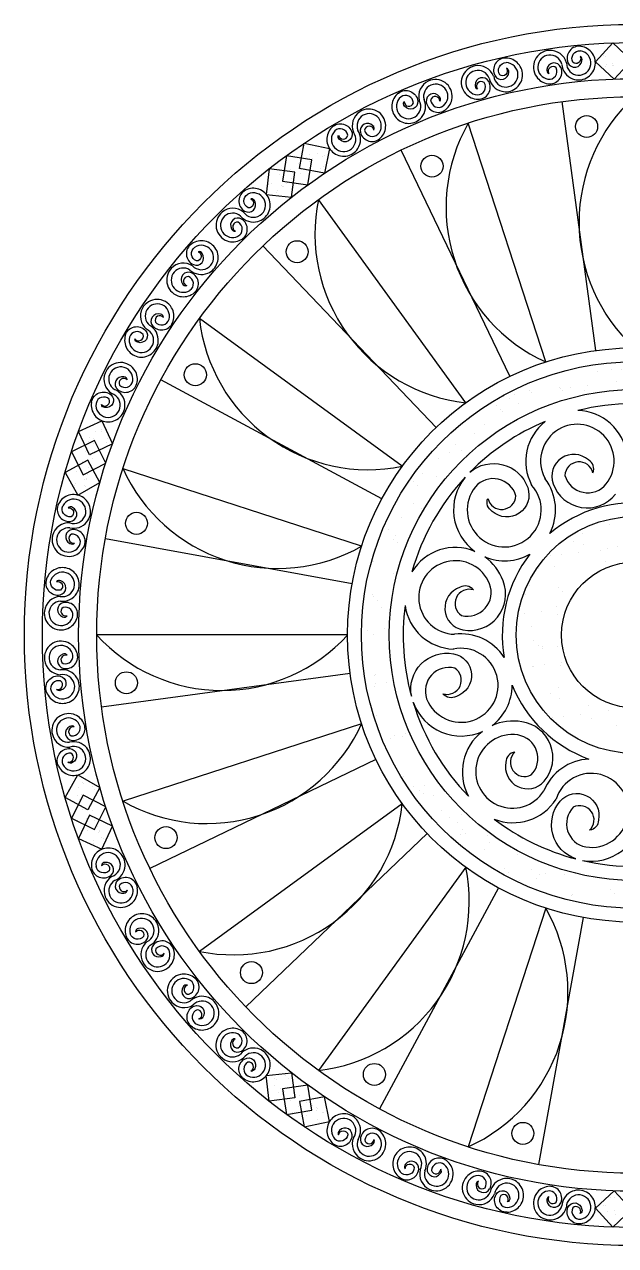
# Model space of a CAD drawing. Extents: x 16373 to 24494, y 56796 to 63196.
# Drawn here: x 16373 to 19475, y 56796 to 63196 of the extents above; entities that cross this region are included whole.
import ezdxf

# ---------------------------------------------------------------- set-up
doc = ezdxf.new("R2010")
doc.units = 0
doc.header["$LTSCALE"] = 10
doc.header["$MEASUREMENT"] = 0
doc.layers.get('0').update_dxf_attribs({"color": 3, "linetype": 'CONTINUOUS'})
for name, color, linetype in [('3', 3, 'CONTINUOUS'), ('4', 4, 'CONTINUOUS'), ('7', 7, 'CONTINUOUS')]:
    doc.layers.add(name, color=color, linetype=linetype)

# ---------------------------------------------------------------- blocks, each defined once
blk = doc.blocks.new('*X3')
at = {"color": 0}
for p, q in [((83252.7, -659.6), (83252.7, -659.6)), ((83349.5, -644.1), (83349.5, -644.1)), ((83424, -640.4), (83424, -640.4)), ((83451.7, -665.7), (83451.7, -665.7)), ((83719.8, -658.8), (83719.8, -658.8)), ((83742.2, -639.1), (83742.2, -639.1)), ((83788.2, -676.1), (83788.2, -676.1)), ((83866.2, -665.8), (83866.2, -665.8)), ((83988.2, -649.8), (83988.2, -649.8)), ((82973.1, -772), (82973.1, -772)), ((82980.6, -782.4), (82980.6, -782.4)), ((83058.7, -772.1), (83058.7, -772.1)), ((83180.6, -756.1), (83180.6, -756.1)), ((83384.4, -729.3), (83384.4, -729.3)), ((83462.5, -719), (83462.5, -719)), ((83582.2, -785.3), (83582.2, -785.3)), ((83584.4, -702.9), (83584.4, -702.9)), ((83945, -779.7), (83945, -779.7)), ((84337.6, -774.7), (84337.6, -774.7)), ((82576.9, -835.6), (82576.9, -835.6)), ((82615.8, -850.7), (82615.8, -850.7)), ((82654.9, -825.3), (82654.9, -825.3)), ((82763.5, -797.5), (82763.5, -797.5)), ((82776.9, -809.2), (82776.9, -809.2)), ((83000.7, -797.4), (83000.7, -797.4)), ((83156.1, -792.5), (83156.1, -792.5)), ((84017.1, -848.2), (84017.1, -848.2)), ((84182.4, -790.5), (84182.4, -790.5)), ((84210, -815.8), (84210, -815.8)), ((84484.2, -847.3), (84484.2, -847.3)), ((82522.2, -903.7), (82522.2, -903.7)), ((82549.8, -929), (82549.8, -929)), ((82570.1, -945.9), (82570.1, -945.9)), ((82679, -891), (82679, -891)), ((84340.5, -935.4), (84340.5, -935.4)), ((84540.5, -915.3), (84540.5, -915.3)), ((84547.5, -887.6), (84547.5, -887.6)), ((82439.6, -1036.9), (82439.6, -1036.9)), ((84408.3, -982.8), (84408.3, -982.8)), ((84530.2, -966.8), (84530.2, -966.8)), ((82367.8, -1101.1), (82367.8, -1101.1)), ((84489.8, -1072.2), (84489.8, -1072.2)), ((84517.5, -1097.5), (84517.5, -1097.5)), ((84730.8, -1065.6), (84730.8, -1065.6)), ((82229.4, -1180.3), (82229.4, -1180.3)), ((82269.8, -1227.2), (82269.8, -1227.2)), ((82107.6, -1285.7), (82107.6, -1285.7)), ((82186.9, -1239.9), (82186.9, -1239.9)), ((82311.4, -1258.9), (82311.4, -1258.9)), ((84872.3, -1310.1), (84872.3, -1310.1)), ((84950.4, -1299.8), (84950.4, -1299.8)), ((81993.6, -1388.3), (81993.6, -1388.3)), ((81927.8, -1448.7), (81927.8, -1448.7)), ((81955.4, -1474.1), (81955.4, -1474.1)), ((82093.6, -1413.4), (82093.6, -1413.4)), ((84896.4, -1408.3), (84896.4, -1408.3)), ((84952, -1488.4), (84952, -1488.4)), ((84955.4, -1498.8), (84955.4, -1498.8)), ((81923.8, -1603.6), (81923.8, -1603.6)), ((81987.1, -1643.9), (81987.1, -1643.9)), ((85104.7, -1635.6), (85104.7, -1635.6)), ((85132.4, -1661), (85132.4, -1661)), ((85154.8, -1629), (85154.8, -1629)), ((85193.7, -1597.7), (85193.7, -1597.7)), ((85210.6, -1653.9), (85210.6, -1653.9)), ((81842.2, -1709), (81842.2, -1709)), ((85088.7, -1670), (85088.7, -1670)), ((81747.7, -1789.9), (81747.7, -1789.9)), ((81800.7, -1832.5), (81800.7, -1832.5)), ((85262.9, -1780.5), (85262.9, -1780.5)), ((81784.3, -1862.1), (81784.3, -1862.1)), ((81812, -1887.4), (81812, -1887.4)), ((85164.3, -1918), (85164.3, -1918)), ((85314.8, -1973.3), (85314.8, -1973.3)), ((85378.1, -2013.6), (85378.1, -2013.6)), ((81641.1, -2020.4), (81641.1, -2020.4)), ((85227, -2040.2), (85227, -2040.2)), ((85348.9, -2024.1), (85348.9, -2024.1)), ((85354.6, -2068.3), (85354.6, -2068.3)), ((81780.5, -2105.5), (81780.5, -2105.5)), ((81629.3, -2260.4), (81629.3, -2260.4)), ((81640.8, -2275.5), (81640.8, -2275.5)), ((81668.5, -2300.8), (81668.5, -2300.8)), ((81699, -2355.7), (81699, -2355.7)), ((85268.7, -2330.7), (85268.7, -2330.7)), ((85296.3, -2356.1), (85296.3, -2356.1)), ((85364.1, -2357.3), (85364.1, -2357.3)), ((85435.9, -2348.9), (85435.9, -2348.9)), ((85287.2, -2420.6), (85287.2, -2420.6)), ((85365.3, -2410.3), (85365.3, -2410.3)), ((81593.1, -2518.6), (81593.1, -2518.6)), ((81715, -2502.5), (81715, -2502.5)), ((85426.8, -2475.6), (85426.8, -2475.6)), ((81638.7, -2549.4), (81638.7, -2549.4)), ((85373.5, -2646.3), (85373.5, -2646.3)), ((85425.5, -2790.8), (85425.5, -2790.8)), ((81648.2, -2838.4), (81648.2, -2838.4)), ((81655.5, -2833.8), (81655.5, -2833.8)), ((81731.4, -2888.7), (81731.4, -2888.7)), ((85283.4, -2889), (85283.4, -2889)), ((81644, -2917.6), (81644, -2917.6)), ((81653.3, -2899), (81653.3, -2899)), ((85380.9, -2910.8), (85380.9, -2910.8)), ((85383, -2935.3), (85383, -2935.3)), ((81657.6, -3127.4), (81657.6, -3127.4)), ((85202.1, -3074.1), (85202.1, -3074.1)), ((85211.1, -3101), (85211.1, -3101)), ((85274.4, -3141.3), (85274.4, -3141.3)), ((85160, -3214.1), (85160, -3214.1)), ((85238.1, -3203.8), (85238.1, -3203.8)), ((85360, -3187.8), (85360, -3187.8)), ((81765.1, -3293.2), (81765.1, -3293.2)), ((81791.6, -3269.2), (81791.6, -3269.2)), ((81847.9, -3277.7), (81847.9, -3277.7)), ((81869.7, -3258.9), (81869.7, -3258.9)), ((85139.9, -3302.4), (85139.9, -3302.4)), ((85211.5, -3363.2), (85211.5, -3363.2)), ((81819.5, -3528.8), (81819.5, -3528.8)), ((81857.4, -3566.7), (81857.4, -3566.7)), ((85018.1, -3511.6), (85018.1, -3511.6)), ((81929.9, -3639.4), (81929.9, -3639.4)), ((81968.8, -3665.7), (81968.8, -3665.7)), ((82008, -3629.1), (82008, -3629.1)), ((84972.6, -3627.1), (84972.6, -3627.1)), ((85094.6, -3611.1), (85094.6, -3611.1)), ((81996.4, -3691), (81996.4, -3691)), ((82069.1, -3700.5), (82069.1, -3700.5)), ((84996.4, -3715.8), (84996.4, -3715.8)), ((82126.9, -3810.6), (82126.9, -3810.6)), ((82183.5, -3858.2), (82183.5, -3858.2)), ((82272, -3841.1), (82272, -3841.1)), ((85027.6, -3800.6), (85027.6, -3800.6)), ((82246.8, -3898.5), (82246.8, -3898.5)), ((82268.2, -3983.2), (82268.2, -3983.2)), ((82276.2, -3947.4), (82276.2, -3947.4)), ((82303.9, -3972.7), (82303.9, -3972.7)), ((82462.3, -3991.3), (82462.3, -3991.3)), ((84694.8, -3984.2), (84694.8, -3984.2)), ((84722.4, -4009.5), (84722.4, -4009.5)), ((84825.3, -3955.8), (84825.3, -3955.8)), ((82434.4, -4092.3), (82434.4, -4092.3)), ((82474.5, -4043.6), (82474.5, -4043.6)), ((84425.3, -4087.6), (84425.3, -4087.6)), ((84629.1, -4060.7), (84629.1, -4060.7)), ((84644.4, -4094.6), (84644.4, -4094.6)), ((84707.2, -4050.5), (84707.2, -4050.5)), ((82674.1, -4125.1), (82674.1, -4125.1)), ((82583.7, -4229.1), (82583.7, -4229.1)), ((82611.3, -4254.4), (82611.3, -4254.4)), ((82771.8, -4233), (82771.8, -4233)), ((82835.1, -4273.3), (82835.1, -4273.3)), ((82876.9, -4265.8), (82876.9, -4265.8)), ((83014, -4273.4), (83014, -4273.4)), ((83092.1, -4263.1), (83092.1, -4263.1)), ((84058.4, -4248), (84058.4, -4248)), ((84173.2, -4230.4), (84173.2, -4230.4)), ((84236.4, -4270.7), (84236.4, -4270.7)), ((84402, -4260.8), (84402, -4260.8)), ((84451, -4243), (84451, -4243)), ((82688.3, -4316.2), (82688.3, -4316.2)), ((82810.3, -4300.2), (82810.3, -4300.2)), ((83342, -4379.2), (83342, -4379.2)), ((83062.8, -4418.3), (83062.8, -4418.3)), ((83067.2, -4416), (83067.2, -4416)), ((83369.7, -4404.5), (83369.7, -4404.5)), ((83472.4, -4401.4), (83472.4, -4401.4)), ((83529.9, -4417.5), (83529.9, -4417.5)), ((83865, -4396.4), (83865, -4396.4)), ((83951.1, -4392.4), (83951.1, -4392.4)), ((83997, -4416.6), (83997, -4416.6))]:
    blk.add_line(p, q, dxfattribs=at)
blk = doc.blocks.new('*X2')
at = {"color": 0}
for p, q in [((107177.7, -6358.3), (107177.7, -6358.3)), ((107570.3, -6353.3), (107570.3, -6353.3)), ((106918, -6484.5), (106918, -6484.5)), ((106981.4, -6426.4), (106981.4, -6426.4)), ((107321.9, -6443.4), (107321.9, -6443.4)), ((107385.1, -6483.7), (107385.1, -6483.7)), ((107561.1, -6478.9), (107561.1, -6478.9)), ((107562.8, -6414.3), (107562.8, -6414.3)), ((107639.2, -6468.6), (107639.2, -6468.6)), ((107761.1, -6452.6), (107761.1, -6452.6)), ((107789, -6442.5), (107789, -6442.5)), ((107852.2, -6482.8), (107852.2, -6482.8)), ((106831.6, -6574.9), (106831.6, -6574.9)), ((106953.6, -6558.9), (106953.6, -6558.9)), ((106984.3, -6506.7), (106984.3, -6506.7)), ((107111.9, -6545.9), (107111.9, -6545.9)), ((107157.3, -6532.1), (107157.3, -6532.1)), ((107235.4, -6521.8), (107235.4, -6521.8)), ((107357.4, -6505.7), (107357.4, -6505.7)), ((107368, -6508.5), (107368, -6508.5)), ((107712.1, -6551.1), (107712.1, -6551.1)), ((107739.8, -6576.4), (107739.8, -6576.4)), ((107773.1, -6493.9), (107773.1, -6493.9)), ((106753.6, -6585.2), (106753.6, -6585.2)), ((106782, -6661.9), (106782, -6661.9)), ((107145.7, -6629.6), (107145.7, -6629.6)), ((107579.8, -6642.3), (107579.8, -6642.3)), ((107612.8, -6628.7), (107612.8, -6628.7)), ((107963.5, -6644.2), (107963.5, -6644.2)), ((106661, -6677.6), (106661, -6677.6)), ((107870.3, -6696), (107870.3, -6696)), ((106601.1, -6800.7), (106601.1, -6800.7)), ((106810.3, -6814.4), (106810.3, -6814.4)), ((106838, -6839.7), (106838, -6839.7)), ((107782.6, -6783), (107782.6, -6783)), ((107899.4, -6822.7), (107899.4, -6822.7)), ((107910.1, -6818.1), (107910.1, -6818.1)), ((108019.6, -6832.8), (108019.6, -6832.8)), ((108103.2, -6795.9), (108103.2, -6795.9)), ((106572, -6861), (106572, -6861)), ((107973.4, -6858.4), (107973.4, -6858.4)), ((108047.2, -6858.1), (108047.2, -6858.1)), ((106566.2, -6998.3), (106566.2, -6998.3)), ((106688.1, -6982.2), (106688.1, -6982.2)), ((106791.4, -6950.9), (106791.4, -6950.9)), ((106799.7, -7006), (106799.7, -7006)), ((107972.9, -6933.2), (107972.9, -6933.2)), ((108177.7, -6977.7), (108177.7, -6977.7)), ((106517.5, -7091), (106517.5, -7091)), ((106610.6, -7089.7), (106610.6, -7089.7)), ((108184.7, -7067), (108184.7, -7067)), ((106629.9, -7196.3), (106629.9, -7196.3)), ((106666.8, -7227.8), (106666.8, -7227.8)), ((106693.2, -7236.6), (106693.2, -7236.6)), ((106694.5, -7253.1), (106694.5, -7253.1)), ((106800.9, -7240), (106800.9, -7240)), ((107903.8, -7271.5), (107903.8, -7271.5)), ((107915.8, -7209), (107915.8, -7209)), ((107982.4, -7222.2), (107982.4, -7222.2)), ((108031.3, -7193.7), (108031.3, -7193.7)), ((108037.7, -7192.9), (108037.7, -7192.9)), ((108094.5, -7234), (108094.5, -7234)), ((106826.4, -7352.4), (106826.4, -7352.4)), ((106620, -7378.8), (106620, -7378.8)), ((106626.4, -7378.7), (106626.4, -7378.7)), ((106704.5, -7368.4), (106704.5, -7368.4)), ((106825, -7372.7), (106825, -7372.7)), ((108034.3, -7391.1), (108034.3, -7391.1)), ((106810.3, -7529), (106810.3, -7529)), ((107991.8, -7511.2), (107991.8, -7511.2)), ((106751.1, -7571.9), (106751.1, -7571.9)), ((106814.3, -7612.2), (106814.3, -7612.2)), ((107748.6, -7610.5), (107748.6, -7610.5)), ((107772.3, -7616.2), (107772.3, -7616.2)), ((107976, -7589.4), (107976, -7589.4)), ((108054.1, -7579.1), (108054.1, -7579.1)), ((107022.1, -7662.8), (107022.1, -7662.8)), ((107168.5, -7695.7), (107168.5, -7695.7)), ((107650.3, -7632.3), (107650.3, -7632.3)), ((107732.6, -7659.6), (107732.6, -7659.6)), ((107760.3, -7684.9), (107760.3, -7684.9)), ((107810.9, -7650), (107810.9, -7650)), ((106764.7, -7748.9), (106764.7, -7748.9)), ((106842.8, -7738.6), (106842.8, -7738.6)), ((106964.7, -7722.5), (106964.7, -7722.5)), ((107042, -7757.3), (107042, -7757.3)), ((107224.9, -7803.4), (107224.9, -7803.4)), ((107281.7, -7791.2), (107281.7, -7791.2)), ((107509.1, -7756.4), (107509.1, -7756.4)), ((107617.6, -7798.4), (107617.6, -7798.4)), ((107890.8, -7804.5), (107890.8, -7804.5)), ((107309.4, -7816.5), (107309.4, -7816.5)), ((107339.3, -7946.7), (107339.3, -7946.7)), ((107415.3, -7953.6), (107415.3, -7953.6)), ((107439.9, -7936.1), (107439.9, -7936.1)), ((107402.6, -7987), (107402.6, -7987))]:
    blk.add_line(p, q, dxfattribs=at)

msp = doc.modelspace()

# ---------------------------------------------------------------- linework, layer by layer
at = {"layer": '3'}
for p, q in [((19459.7, 63099), (19368.5, 62999.2)), ((19558, 63006.2), (19459.7, 63099)), ((19368.5, 62999.2), (19466.7, 62909.4)), ((19410.3, 63032.8, 1097.6), (19410.3, 63032.8, 1097.6)), ((19420.7, 62976.6, 1097.6), (19420.7, 62976.6, 1097.6)), ((19424.3, 63029.3, 1097.6), (19424.3, 63029.3, 1097.6)), ((19428.3, 62983.3, 1097.6), (19428.3, 62983.3, 1097.6)), ((19457.5, 62989.6, 1097.6), (19457.5, 62989.6, 1097.6)), ((19459.2, 62981.7, 1097.6), (19459.2, 62981.7, 1097.6)), ((19466.3, 62981.5, 1097.6), (19466.3, 62981.5, 1097.6)), ((19466.7, 62909.4), (19558, 63006.2)), ((17816.3, 62440.3), (17841.3, 62573.1)), ((17841.3, 62573.1), (17973.7, 62546.1)), ((17973.7, 62546.1), (17947.1, 62415.7)), ((17748.2, 62508), (17728.1, 62374.4)), ((17747.3, 62474.4, 1097.6), (17747.3, 62474.4, 1097.6)), ((17881.5, 62485.8), (17748.2, 62508)), ((17810.8, 62467.2, 1097.6), (17810.8, 62467.2, 1097.6)), ((17822.6, 62465.8, 1097.6), (17822.6, 62465.8, 1097.6)), ((17822.6, 62465.8, 1097.6), (17822.6, 62465.8, 1097.6)), ((17829.7, 62494.9, 1097.6), (17829.7, 62494.9, 1097.6)), ((17853.4, 62496.3, 1097.6), (17853.4, 62496.3, 1097.6)), ((17859.6, 62354.6), (17881.5, 62485.8)), ((17866.5, 62477.7, 1097.6), (17866.5, 62477.7, 1097.6)), ((17866.5, 62477.7, 1097.6), (17866.5, 62477.7, 1097.6)), ((17869.1, 62512.2, 1097.6), (17869.1, 62512.2, 1097.6)), ((17884.6, 62494.8, 1097.6), (17884.6, 62494.8, 1097.6)), ((17912.8, 62521.6, 1097.6), (17912.8, 62521.6, 1097.6)), ((17938.6, 62501.5, 1097.6), (17938.6, 62501.5, 1097.6)), ((17945.7, 62509.1, 1097.6), (17945.7, 62509.1, 1097.6)), ((17657.5, 62439.6), (17642.3, 62305.2)), ((17791.5, 62422.3), (17657.5, 62439.6)), ((17710.4, 62407.9, 1097.6), (17710.4, 62407.9, 1097.6)), ((17734.1, 62409.3, 1097.6), (17734.1, 62409.3, 1097.6)), ((17734.1, 62409.3, 1097.6), (17734.1, 62409.3, 1097.6)), ((17768.2, 62433.2, 1097.6), (17768.2, 62433.2, 1097.6)), ((17774.5, 62290.3), (17791.5, 62422.3)), ((17791.2, 62406.2, 1097.6), (17791.2, 62406.2, 1097.6)), ((17947.1, 62415.7), (17816.3, 62440.3)), ((17819.3, 62414.5, 1097.6), (17819.3, 62414.5, 1097.6)), ((17819.4, 62433, 1097.6), (17819.4, 62433, 1097.6)), ((17847.2, 62438.3, 1097.6), (17847.2, 62438.3, 1097.6)), ((17847.2, 62438.3, 1097.6), (17847.2, 62438.3, 1097.6)), ((17878.2, 62459.5, 1097.6), (17878.2, 62459.5, 1097.6)), ((17925.2, 62440, 1097.6), (17925.2, 62440, 1097.6)), ((17930.5, 62421.3, 1097.6), (17930.5, 62421.3, 1097.6)), ((17941.8, 62452.3, 1097.6), (17941.8, 62452.3, 1097.6)), ((17953.6, 62450.9, 1097.6), (17953.6, 62450.9, 1097.6)), ((17656.4, 62357, 1097.6), (17656.4, 62357, 1097.6)), ((17669.8, 62362.4, 1097.6), (17669.8, 62362.4, 1097.6)), ((17720, 62349.7, 1097.6), (17720, 62349.7, 1097.6)), ((17726, 62344.4, 1097.6), (17726, 62344.4, 1097.6)), ((17728.1, 62374.4), (17859.6, 62354.6)), ((17731.8, 62348.4, 1097.6), (17731.8, 62348.4, 1097.6)), ((17747.8, 62364.1, 1097.6), (17747.8, 62364.1, 1097.6)), ((17773.1, 62389.1, 1097.6), (17773.1, 62389.1, 1097.6)), ((17773.1, 62389.1, 1097.6), (17773.1, 62389.1, 1097.6)), ((17824.4, 62361, 1097.6), (17824.4, 62361, 1097.6)), ((17642.3, 62305.2), (17774.5, 62290.3)), ((17697.8, 62317.6, 1097.6), (17697.8, 62317.6, 1097.6)), ((17700, 62327.5, 1097.6), (17700, 62327.5, 1097.6)), ((16657.2, 61062.8), (16780.3, 61118.8)), ((16715.1, 60940.7), (16657.2, 61062.8)), ((16745.3, 61063.2, 1097.6), (16745.3, 61063.2, 1097.6)), ((16778, 61062.1, 1097.6), (16778, 61062.1, 1097.6)), ((16779.3, 61072.5, 1097.6), (16779.3, 61072.5, 1097.6)), ((16780.3, 61118.8), (16835.3, 60997.7)), ((16741.1, 61015.9), (16620.1, 60955.4)), ((16693.9, 60992.7, 1097.6), (16693.9, 60992.7, 1097.6)), ((16712.1, 61007.8, 1097.6), (16712.1, 61007.8, 1097.6)), ((16835.3, 60997.7), (16715.1, 60940.7)), ((16715.5, 61029.9, 1097.6), (16715.5, 61029.9, 1097.6)), ((16733.7, 61000.5, 1097.6), (16733.7, 61000.5, 1097.6)), ((16733.7, 61000.5, 1097.6), (16733.7, 61000.5, 1097.6)), ((16738.2, 61024.9, 1097.6), (16738.2, 61024.9, 1097.6)), ((16800.5, 60896.8), (16741.1, 61015.9)), ((16753.9, 60992.6, 1097.6), (16753.9, 60992.6, 1097.6)), ((16803.4, 61004.5, 1097.6), (16803.4, 61004.5, 1097.6)), ((16809.6, 61024.1, 1097.6), (16809.6, 61024.1, 1097.6)), ((16818.6, 60992.5, 1097.6), (16818.6, 60992.5, 1097.6)), ((16819.9, 61030, 1097.6), (16819.9, 61030, 1097.6)), ((16620.1, 60955.4), (16682.4, 60835.5)), ((16694.9, 60959.2, 1097.6), (16694.9, 60959.2, 1097.6)), ((16705.2, 60965.1, 1097.6), (16705.2, 60965.1, 1097.6)), ((16705.2, 60965.1, 1097.6), (16705.2, 60965.1, 1097.6)), ((16721.9, 60936.6, 1097.6), (16721.9, 60936.6, 1097.6)), ((16741.3, 60957.3, 1097.6), (16741.3, 60957.3, 1097.6)), ((16741.3, 60957.3, 1097.6), (16741.3, 60957.3, 1097.6)), ((16705.6, 60911.5), (16587, 60846.7)), ((16639.1, 60927.7, 1097.6), (16639.1, 60927.7, 1097.6)), ((16666.8, 60867.3, 1097.6), (16666.8, 60867.3, 1097.6)), ((16666.8, 60867.3, 1097.6), (16666.8, 60867.3, 1097.6)), ((16680.4, 60906.7, 1097.6), (16680.4, 60906.7, 1097.6)), ((16682.4, 60835.5), (16800.5, 60896.8)), ((16769.4, 60794.8), (16705.6, 60911.5)), ((16710.2, 60873.9, 1097.6), (16710.2, 60873.9, 1097.6)), ((16710.2, 60873.9, 1097.6), (16710.2, 60873.9, 1097.6)), ((16714.8, 60898.4, 1097.6), (16714.8, 60898.4, 1097.6)), ((16732.6, 60921.6, 1097.6), (16732.6, 60921.6, 1097.6)), ((16768.2, 60881.3, 1097.6), (16768.2, 60881.3, 1097.6)), ((16587, 60846.7), (16653.7, 60729.1)), ((16648.5, 60852.2, 1097.6), (16648.5, 60852.2, 1097.6)), ((16690.4, 60810.8, 1097.6), (16690.4, 60810.8, 1097.6)), ((16698.4, 60810, 1097.6), (16698.4, 60810, 1097.6)), ((16700.7, 60816.7, 1097.6), (16700.7, 60816.7, 1097.6)), ((16704.4, 60838.8, 1097.6), (16704.4, 60838.8, 1097.6)), ((16634.7, 60779.3, 1097.6), (16634.7, 60779.3, 1097.6)), ((16642.3, 60791.5, 1097.6), (16642.3, 60791.5, 1097.6)), ((16653.7, 60729.1), (16769.4, 60794.8)), ((16687.3, 60781.1, 1097.6), (16687.3, 60781.1, 1097.6)), ((16691.3, 60771.8, 1097.6), (16691.3, 60771.8, 1097.6)), ((16587, 59145), (16653.7, 59262.6)), ((16653.7, 59262.6), (16769.4, 59197)), ((16680.1, 59224.6, 1097.6), (16680.1, 59224.6, 1097.6)), ((16685.2, 59215.4, 1097.6), (16685.2, 59215.4, 1097.6)), ((16733, 59203.3, 1097.6), (16733, 59203.3, 1097.6)), ((16737.9, 59214, 1097.6), (16737.9, 59214, 1097.6)), ((16705.6, 59080.2), (16587, 59145)), ((16682.4, 59156.3), (16620.1, 59036.3)), ((16653.5, 59152.7, 1097.6), (16653.5, 59152.7, 1097.6)), ((16658.1, 59197.1, 1097.6), (16658.1, 59197.1, 1097.6)), ((16674.8, 59162, 1097.6), (16674.8, 59162, 1097.6)), ((16800.5, 59094.9), (16682.4, 59156.3)), ((16685.5, 59139.5, 1097.6), (16685.5, 59139.5, 1097.6)), ((16685.5, 59139.5, 1097.6), (16685.5, 59139.5, 1097.6)), ((16769.4, 59197), (16705.6, 59080.2)), ((16706.5, 59145, 1097.6), (16706.5, 59145, 1097.6)), ((16739.5, 59183.7, 1097.6), (16739.5, 59183.7, 1097.6)), ((16758.9, 59182.9, 1097.6), (16758.9, 59182.9, 1097.6)), ((16657.8, 59109.8, 1097.6), (16657.8, 59109.8, 1097.6)), ((16663.8, 59132.8, 1097.6), (16663.8, 59132.8, 1097.6)), ((16678.4, 59083.3, 1097.6), (16678.4, 59083.3, 1097.6)), ((16683.3, 59094.1, 1097.6), (16683.3, 59094.1, 1097.6)), ((16683.3, 59094.1, 1097.6), (16683.3, 59094.1, 1097.6)), ((16713.5, 59080.9, 1097.6), (16713.5, 59080.9, 1097.6)), ((16717, 59109, 1097.6), (16717, 59109, 1097.6)), ((16717, 59109, 1097.6), (16717, 59109, 1097.6)), ((16731, 59075.1, 1097.6), (16731, 59075.1, 1097.6)), ((16741.1, 58975.9), (16800.5, 59094.9)), ((16620.1, 59036.3), (16741.1, 58975.9)), ((16651.8, 59025.1, 1097.6), (16651.8, 59025.1, 1097.6)), ((16715.1, 59051.1), (16657.2, 58928.9)), ((16697.5, 59032.3, 1097.6), (16697.5, 59032.3, 1097.6)), ((16835.3, 58994.1), (16715.1, 59051.1)), ((16730.2, 59045.8, 1097.6), (16730.2, 59045.8, 1097.6)), ((16741, 59023.3, 1097.6), (16741, 59023.3, 1097.6)), ((16741, 59023.3, 1097.6), (16741, 59023.3, 1097.6)), ((16783.5, 59063.4, 1097.6), (16783.5, 59063.4, 1097.6)), ((16703.7, 58969.5, 1097.6), (16703.7, 58969.5, 1097.6)), ((16709.7, 58992.4, 1097.6), (16709.7, 58992.4, 1097.6)), ((16709.7, 58992.4, 1097.6), (16709.7, 58992.4, 1097.6)), ((16756.9, 58991.5, 1097.6), (16756.9, 58991.5, 1097.6)), ((16762, 58960.6, 1097.6), (16762, 58960.6, 1097.6)), ((16766.9, 58971.4, 1097.6), (16766.9, 58971.4, 1097.6)), ((16768.9, 58964.7, 1097.6), (16768.9, 58964.7, 1097.6)), ((16780.3, 58873), (16835.3, 58994.1)), ((16657.2, 58928.9), (16780.3, 58873)), ((16734.4, 58916.8, 1097.6), (16734.4, 58916.8, 1097.6)), ((16735.4, 58902.4, 1097.6), (16735.4, 58902.4, 1097.6)), ((16776.9, 58934.7, 1097.6), (16776.9, 58934.7, 1097.6)), ((16785.7, 58929.6, 1097.6), (16785.7, 58929.6, 1097.6)), ((17642.3, 57686.5), (17774.5, 57701.4)), ((17657.5, 57552.2), (17642.3, 57686.5)), ((17686, 57671.3, 1097.6), (17686, 57671.3, 1097.6)), ((17695.5, 57666.8, 1097.6), (17695.5, 57666.8, 1097.6)), ((17739, 57696.8, 1097.6), (17739, 57696.8, 1097.6)), ((17741.4, 57685.1, 1097.6), (17741.4, 57685.1, 1097.6)), ((17758.1, 57673.2, 1097.6), (17758.1, 57673.2, 1097.6)), ((17774.3, 57683.9, 1097.6), (17774.3, 57683.9, 1097.6)), ((17774.5, 57701.4), (17791.5, 57569.5)), ((17684.4, 57636.1, 1097.6), (17684.4, 57636.1, 1097.6)), ((17718.5, 57617.5, 1097.6), (17718.5, 57617.5, 1097.6)), ((17859.6, 57637.2), (17728.1, 57617.4)), ((17728.1, 57617.4), (17748.2, 57483.7)), ((17740.4, 57605.6, 1097.6), (17740.4, 57605.6, 1097.6)), ((17740.4, 57605.6, 1097.6), (17740.4, 57605.6, 1097.6)), ((17754.1, 57622.4, 1097.6), (17754.1, 57622.4, 1097.6)), ((17881.5, 57505.9), (17859.6, 57637.2)), ((17864.4, 57601.6, 1097.6), (17864.4, 57601.6, 1097.6)), ((17791.5, 57569.5), (17657.5, 57552.2)), ((17706.8, 57597.5, 1097.6), (17706.8, 57597.5, 1097.6)), ((17726.8, 57587.4, 1097.6), (17726.8, 57587.4, 1097.6)), ((17735.5, 57565.4, 1097.6), (17735.5, 57565.4, 1097.6)), ((17765.3, 57567.6, 1097.6), (17765.3, 57567.6, 1097.6)), ((17765.3, 57567.6, 1097.6), (17765.3, 57567.6, 1097.6)), ((17767.6, 57556, 1097.6), (17767.6, 57556, 1097.6)), ((17783.8, 57599.5, 1097.6), (17783.8, 57599.5, 1097.6)), ((17783.8, 57599.5, 1097.6), (17783.8, 57599.5, 1097.6)), ((17797.5, 57574.7, 1097.6), (17797.5, 57574.7, 1097.6)), ((17815.1, 57580.3, 1097.6), (17815.1, 57580.3, 1097.6)), ((17947.1, 57576.1), (17816.3, 57551.5)), ((17816.3, 57551.5), (17841.3, 57418.6)), ((17831.7, 57556.1, 1097.6), (17831.7, 57556.1, 1097.6)), ((17853.6, 57544.2, 1097.6), (17853.6, 57544.2, 1097.6)), ((17853.6, 57544.2, 1097.6), (17853.6, 57544.2, 1097.6)), ((17973.7, 57445.7), (17947.1, 57576.1)), ((17748.2, 57483.7), (17881.5, 57505.9)), ((17780.4, 57493.2, 1097.6), (17780.4, 57493.2, 1097.6)), ((17813.1, 57525.9, 1097.6), (17813.1, 57525.9, 1097.6)), ((17846.4, 57500.9, 1097.6), (17846.4, 57500.9, 1097.6)), ((17846.4, 57500.9, 1097.6), (17846.4, 57500.9, 1097.6)), ((17855.1, 57478.8, 1097.6), (17855.1, 57478.8, 1097.6)), ((17885.2, 57527.8, 1097.6), (17885.2, 57527.8, 1097.6)), ((17905, 57517.5, 1097.6), (17905, 57517.5, 1097.6)), ((17907.4, 57505.9, 1097.6), (17907.4, 57505.9, 1097.6)), ((17910.6, 57513.2, 1097.6), (17910.6, 57513.2, 1097.6)), ((17934.7, 57493.7, 1097.6), (17934.7, 57493.7, 1097.6)), ((17944.8, 57494.7, 1097.6), (17944.8, 57494.7, 1097.6)), ((17841.3, 57418.6), (17973.7, 57445.7)), ((17910.9, 57454.2, 1097.6), (17910.9, 57454.2, 1097.6)), ((17920.2, 57443.1, 1097.6), (17920.2, 57443.1, 1097.6)), ((19368.5, 56992.5), (19466.7, 57082.3)), ((19440.7, 57057.6, 1097.6), (19440.7, 57057.6, 1097.6)), ((19449.5, 57049.6, 1097.6), (19449.5, 57049.6, 1097.6)), ((19466.7, 57082.3), (19558, 56985.6)), ((19470, 57049.8, 1097.6), (19470, 57049.8, 1097.6)), ((19459.7, 56892.8), (19368.5, 56992.5)), ((19412.9, 57005.9, 1097.6), (19412.9, 57005.9, 1097.6)), ((19423.1, 57007.9, 1097.6), (19423.1, 57007.9, 1097.6)), ((19432.2, 56976.5, 1097.6), (19432.2, 56976.5, 1097.6)), ((19558, 56985.6), (19459.7, 56892.8)), ((19470.7, 56981.5, 1097.6), (19470.7, 56981.5, 1097.6)), ((19473, 56958.4, 1097.6), (19473, 56958.4, 1097.6))]:
    msp.add_line(p, q, dxfattribs=at)
for points in [[(19293.1, 63080.8, 0.588695), (19224.8, 62995.3, 0.775647), (19298, 63005.6, 0.372976), (19288.7, 63027.3, -0.873869), (19249.6, 62998.3, -0.597537), (19291.3, 63056.8, -1.296014)], [(19293.5, 63080.8, 0.001693), (19293.1, 63080.8, 0.775647)], [(18899.8, 63019.8, 0.588695), (18842.7, 62926.4, 0.775647), (18914, 62945.7, 0.372976), (18902.1, 62966.1, -0.873869), (18866.9, 62932.4, -0.597537), (18901.1, 62995.7, -1.296014)], [(18900.2, 63019.7, 0.001693), (18899.8, 63019.8, 0.775647)], [(18335.9, 62836, -0.588695), (18437, 62794.2, -0.775647), (18368, 62767.8, -0.372976), (18365.6, 62791.3, 0.873869), (18413.9, 62784.8, 0.597537), (18349, 62815.8, 1.296014)], [(18335.6, 62835.7, -0.001693), (18335.9, 62836, -0.775647)], [(17986, 62656.2, -0.001693), (17986.3, 62656.5, -0.775647)], [(17986.3, 62656.5, -0.588695), (18092, 62627.8, -0.775647), (18026.8, 62592.9, -0.372976), (18021.5, 62615.9, 0.873869), (18070.2, 62615.6, 0.597537), (18001.9, 62638.1, 1.296014)], [(17533.3, 62326.9, 0.588695), (17528.4, 62217.6, 0.775647), (17581.5, 62268.9, 0.372976), (17561.2, 62281.1, -0.873869), (17546.7, 62234.6, -0.597537), (17546, 62306.4, -1.296014)], [(17533.7, 62327.1, 0.001693), (17533.3, 62326.9, 0.775647)], [(17251, 62046.3, 0.588695), (17259.7, 61937.2, 0.775647), (17306.1, 61994.8, 0.372976), (17284.4, 62004.3, -0.873869), (17275.8, 61956.4, -0.597537), (17266.2, 62027.6, -1.296014)], [(17251.4, 62046.6, 0.001693), (17251, 62046.3, 0.775647)], [(16902.8, 61566.2, -0.588695), (17009.3, 61591.8, -0.775647), (16968.9, 61529.9, -0.372976), (16953.2, 61547.5, 0.873869), (16996, 61570.6, 0.597537), (16925.4, 61557.6, 1.296014)], [(16902.7, 61565.8, -0.001693), (16902.8, 61566.2, -0.775647)], [(16725.5, 61215.5, -0.588695), (16827.9, 61254.4, -0.775647), (16795.7, 61187.9, -0.372976), (16777.8, 61203.4, 0.873869), (16817.4, 61231.7, 0.597537), (16749, 61209.8, 1.296014)], [(16725.5, 61215.1, -0.001693), (16725.5, 61215.5, -0.775647)], [(18710.9, 60848.8, -0.527539), (19013.5, 60768.7, -0.775647), (18827.8, 60643.8, -0.372976), (18804.6, 60711.5, 0.873869), (18951.6, 60725.3, 0.597537), (18739, 60772.6, 1.296014)], [(18685.6, 60822.3, -0.001693), (18686.4, 60823.3, -0.775647)], [(16552.8, 60682.6, 0.588695), (16613, 60591.3, 0.775647), (16625.8, 60664, 0.372976), (16602.3, 60661.9, -0.873869), (16617.8, 60615.8, -0.597537), (16575.1, 60673.5, -1.296014)], [(16552.9, 60683, 0.001693), (16552.8, 60682.6, 0.775647)], [(16489.3, 60289.7, 0.588695), (16560.5, 60206.6, 0.775647), (16564.1, 60280.3, 0.372976), (16541, 60275.4, -0.873869), (16562.2, 60231.5, -0.597537), (16512.6, 60283.5, -1.296014)], [(16489.5, 60290.1, 0.001693), (16489.3, 60289.7, 0.775647)], [(18403.5, 59675.4, -0.527539), (18624.1, 59897.5, -0.775647), (18639.5, 59674.1, -0.372976), (18569.2, 59687.9, 0.873869), (18630.8, 59822.1, 0.597537), (18483.5, 59661.7, 1.296014)], [(16489.8, 59696.6, -0.588695), (16560.9, 59779.9, -0.775647), (16564.7, 59706.1, -0.372976), (16541.5, 59711.1, 0.873869), (16562.6, 59755, 0.597537), (16513.1, 59702.9, 1.296014)], [(16490, 59696.2, -0.001693), (16489.8, 59696.6, -0.775647)], [(18413.8, 59640.3, -0.001693), (18413.3, 59641.5, -0.775647)], [(16552.5, 59308.7, -0.588695), (16612.4, 59400.3, -0.775647), (16625.5, 59327.6, -0.372976), (16602, 59329.6, 0.873869), (16617.3, 59375.8, 0.597537), (16574.8, 59317.9, 1.296014)], [(16552.7, 59308.3, -0.001693), (16552.5, 59308.7, -0.775647)], [(19266, 58822.5, -0.527539), (19183.9, 59124.7, -0.775647), (19385, 59026.2, -0.372976), (19338, 58972.3, 0.873869), (19252.5, 59092.7, 0.597537), (19317.9, 58885, 1.296014)], [(16725.9, 58776.4, 0.001693), (16726, 58776, 0.775647)], [(16726, 58776, 0.588695), (16828.4, 58737.5, 0.775647), (16796, 58803.9, 0.372976), (16778.2, 58788.4, -0.873869), (16817.9, 58760.2, -0.597537), (16749.4, 58781.8, -1.296014)], [(19301.5, 58813.8, -0.001693), (19300.3, 58814, -0.775647)], [(16905.6, 58420.8, 0.588695), (17012.1, 58395.4, 0.775647), (16971.6, 58457.3, 0.372976), (16955.9, 58439.6, -0.873869), (16998.8, 58416.6, -0.597537), (16928.1, 58429.5, -1.296014)], [(16905.5, 58421.3, 0.001693), (16905.6, 58420.8, 0.775647)], [(17254.6, 57941.3, -0.588695), (17263.2, 58050.5, -0.775647), (17309.6, 57993, -0.372976), (17288, 57983.4, 0.873869), (17279.2, 58031.4, 0.597537), (17269.8, 57960.1, 1.296014)], [(17255, 57941.1, -0.001693), (17254.6, 57941.3, -0.775647)], [(17533.3, 57664.4, -0.588695), (17528, 57773.7, -0.775647), (17581.3, 57722.5, -0.372976), (17561.1, 57710.3, 0.873869), (17546.3, 57756.8, 0.597537), (17546, 57684.9, 1.296014)], [(17533.7, 57664.2, -0.001693), (17533.3, 57664.4, -0.775647)], [(17986.8, 57335.3, 0.588695), (18092.3, 57364.4, 0.775647), (18027.1, 57399.1, 0.372976), (18021.8, 57376.1, -0.873869), (18070.5, 57376.6, -0.597537), (18002.3, 57353.8, -1.296014)], [(17986.5, 57335.6, 0.001693), (17986.8, 57335.3, 0.775647)], [(18340.9, 57153.6, 0.588695), (18442, 57195.6, 0.775647), (18372.9, 57221.9, 0.372976), (18370.5, 57198.4, -0.873869), (18418.8, 57204.9, -0.597537), (18354, 57173.8, -1.296014)], [(18340.5, 57153.9, 0.001693), (18340.9, 57153.6, 0.775647)], [(18905.1, 56970.8, -0.588695), (18847.8, 57064.1, -0.775647), (18919.2, 57044.9, -0.372976), (18907.3, 57024.4, 0.873869), (18872.1, 57058.1, 0.597537), (18906.3, 56994.9, 1.296014)], [(18905.5, 56970.8, -0.001693), (18905.1, 56970.8, -0.775647)], [(19293.4, 56910.6, -0.588695), (19224.8, 56995.9, -0.775647), (19298, 56985.8, -0.372976), (19288.8, 56964, 0.873869), (19249.6, 56993, 0.597537), (19291.6, 56934.6, 1.296014)], [(19293.8, 56910.6, -0.001693), (19293.4, 56910.6, -0.775647)]]:
    msp.add_lwpolyline(points, format="xyb", dxfattribs=at)
for centre, radius in [((19573.3, 59995.9), 3105.2), ((19573.3, 59995.9), 2915.5), ((19322.8, 62660.9, 1097.6), 57.8), ((18511.5, 62453, 1097.6), 57.8), ((17804.2, 62004.6, 1097.6), 57.8), ((17270, 61359.6, 1097.6), 57.8), ((19573.3, 59995.9), 1431.9), ((16961.4, 60581.1, 1097.6), 57.8), ((19573.3, 59995.9), 620.3), ((16908.3, 59745.3, 1097.6), 57.8), ((17116.2, 58934.1, 1097.6), 57.8), ((17564.6, 58226.7, 1097.6), 57.8), ((18209.6, 57692.6, 1097.6), 57.8), ((18988.1, 57383.9, 1097.6), 57.8)]:
    msp.add_circle(centre, radius, dxfattribs=at)
for centre, radius, start, end in [((19131.7, 62972.2), 87.9, 93.75324, 214.65646), ((19131.7, 62972.2), 87.9, 14.20619, 93.75324), ((19280.9, 62993.6), 64, 179.73709, 80.63238), ((19280.3, 62993.4), 88.4, 347.41839, 81.44559), ((18753.1, 62891.9), 87.9, 100.89674, 221.79997), ((18753.1, 62891.9), 87.9, 21.34969, 100.89674), ((18898.6, 62931.7), 64, 186.8806, 87.77588), ((18898, 62931.4), 88.4, 354.56189, 88.58909), ((19130.3, 62971.8), 63.7, 13.56882, 260.15223), ((19152.5, 62956.1), 38.1, 22.43173, 173.62705), ((19280.3, 62993.4), 88.4, 184.34717, 249.38298), ((18751.9, 62891.3), 63.7, 20.71232, 267.29573), ((18775.8, 62878.5), 38.1, 29.57523, 180.77055), ((18898, 62931.4), 88.4, 191.49067, 256.52648), ((18898, 62931.4), 88.4, 256.52648, 354.56189), ((19131.7, 62972.2), 87.9, 214.65646, 261.80655), ((19131.8, 62954.8), 18, 162.14681, 243.96402), ((19129.9, 62946.8), 62.6, 260.06502, 22.39342), ((19126, 62949.7), 41.2, 260.90077, 25.90424), ((19145.4, 62950.5), 24.6, 44.31371, 208.91047), ((19280.3, 62993.4), 88.4, 249.38298, 347.41839), ((18529.7, 62819.1), 87.9, 115.20401, 194.75106), ((18531.1, 62819.3), 63.7, 308.80502, 195.38843), ((18529.7, 62819.1), 87.9, 354.30079, 115.20401), ((18755.4, 62874.7), 18, 169.29031, 251.10753), ((18769.5, 62872.1), 24.6, 51.45721, 216.05397), ((18750.3, 62868.8), 41.2, 268.04427, 33.04774), ((18754.6, 62866.5), 62.6, 267.20852, 29.53693), ((18389.4, 62765.6), 88.4, 127.51166, 221.53887), ((18388.7, 62765.5), 64, 128.32487, 29.22016), ((18389.4, 62765.6), 88.4, 319.57427, 24.61008), ((18519.2, 62794.9), 38.1, 35.3302, 186.52552), ((18543.5, 62797.7), 62.6, 186.56383, 308.89223), ((18528.2, 62793.4), 24.6, 0.04679, 164.64354), ((18545.6, 62802.1), 41.2, 183.05301, 308.05648), ((18538, 62803.8), 18, 324.99323, 46.81044), ((18529.7, 62819.1), 87.9, 307.1507, 354.30079), ((18753.1, 62891.9), 87.9, 221.79997, 268.95006), ((18180.7, 62664.3), 87.9, 122.47614, 202.02319), ((18182.1, 62664.7), 63.7, 316.07715, 202.66056), ((18180.7, 62664.3), 87.9, 1.57292, 122.47614), ((18048.3, 62593.5), 88.4, 134.78379, 228.81099), ((18173.4, 62639), 38.1, 42.60233, 193.79765), ((18182.5, 62638.6), 24.6, 7.31892, 171.91567), ((18190.9, 62650.2), 18, 332.26536, 54.08257), ((18180.7, 62664.3), 87.9, 314.42283, 1.57292), ((18389.4, 62765.6), 88.4, 221.53887, 319.57427), ((18047.7, 62593.3), 64, 135.597, 36.49229), ((18048.3, 62593.5), 88.4, 326.8464, 31.88221), ((18197.1, 62644.8), 62.6, 193.83596, 316.16436), ((18198.6, 62649.5), 41.2, 190.32514, 315.32861), ((18048.3, 62593.5), 88.4, 228.81099, 326.8464), ((17574.4, 62248.7), 88.4, 23.41839, 117.44559), ((17574.7, 62249.2), 64, 215.73709, 116.63238), ((17574.4, 62248.7), 88.4, 285.38298, 23.41839), ((17466.5, 62144.2), 87.9, 129.75324, 250.65646), ((17466.5, 62144.2), 87.9, 50.20619, 129.75324), ((17465.8, 62143), 63.7, 49.56882, 296.15223), ((17492.9, 62143.4), 38.1, 58.43173, 209.62705), ((17490.5, 62134.7), 24.6, 80.31371, 244.91047), ((17475.2, 62122.6), 41.2, 296.90077, 61.90424), ((17574.4, 62248.7), 88.4, 220.34717, 285.38298), ((17480.1, 62122.6), 62.6, 296.06502, 58.39342), ((17476.9, 62130.2), 18, 198.14681, 279.96402), ((17301.5, 61973.8), 88.4, 30.56189, 124.58909), ((17301.8, 61974.4), 64, 222.8806, 123.77588), ((17301.5, 61973.8), 88.4, 292.52648, 30.56189), ((17466.5, 62144.2), 87.9, 250.65646, 297.80655), ((17207.5, 61856.7), 87.9, 136.89674, 257.79997), ((17206.9, 61855.5), 63.7, 56.71232, 303.29573), ((17207.5, 61856.7), 87.9, 57.34969, 136.89674), ((17233.8, 61859.2), 38.1, 65.57523, 216.77055), ((17301.5, 61973.8), 88.4, 227.49067, 292.52648), ((17223.6, 61837), 62.6, 303.20852, 65.53693), ((17219.5, 61844.1), 18, 205.29031, 287.10753), ((17232.4, 61850.3), 24.6, 87.45721, 252.05397), ((17218.8, 61836.4), 41.2, 304.04427, 69.04774), ((17207.5, 61856.7), 87.9, 257.79997, 304.95006), ((17069.6, 61666.5), 87.9, 151.20401, 230.75106), ((17069.6, 61666.5), 87.9, 30.30079, 151.20401), ((17070.5, 61667.5), 63.7, 344.80502, 231.38843), ((17069.6, 61666.5), 87.9, 343.1507, 30.30079), ((17075.3, 61640.7), 38.1, 71.3302, 222.52552), ((17093.3, 61657.3), 62.6, 222.56383, 344.89223), ((17083.4, 61644.8), 24.6, 36.04679, 200.64354), ((17092.4, 61662.1), 41.2, 219.05301, 344.05648), ((17085.3, 61659), 18, 0.99323, 82.81044), ((16987, 61540.3), 64, 164.32487, 65.22016), ((16987.5, 61540.7), 88.4, 355.57427, 60.61008), ((16987.5, 61540.7), 88.4, 163.51166, 257.53887), ((16987.5, 61540.7), 88.4, 257.53887, 355.57427), ((16878.2, 61336.1), 87.9, 37.57292, 158.47614), ((16879.1, 61337.2), 63.7, 352.07715, 238.66056), ((16878.2, 61336.1), 87.9, 350.42283, 37.57292), ((16878.2, 61336.1), 87.9, 158.47614, 238.02319), ((16887.2, 61311.3), 38.1, 78.60233, 229.79765), ((16902.9, 61330), 62.6, 229.83596, 352.16436), ((16894.7, 61316.4), 24.6, 43.31892, 207.91567), ((16901.4, 61334.6), 41.2, 226.32514, 351.32861), ((16894.8, 61330.6), 18, 8.26536, 90.08257), ((16812.3, 61200.5), 64, 171.597, 72.49229), ((16812.7, 61201), 88.4, 2.8464, 67.88221), ((16812.7, 61201), 88.4, 170.78379, 264.81099), ((16812.7, 61201), 88.4, 264.81099, 2.8464), ((19573.3, 59995.9), 1213, 76.98899, 104.17478), ((19270.1, 60905.5), 266.5, 7.29457, 88.67234), ((19573.3, 59995.9), 1213, 112.69536, 135.32026), ((19270.1, 60905.5), 266.5, 128.1978, 207.74485), ((19274.1, 60907.1), 192.9, 321.79881, 208.38222), ((19255.7, 60826.9), 115.6, 48.32399, 199.51931), ((19283.1, 60828.7), 74.5, 13.04057, 177.63733), ((19305, 60866), 54.7, 337.98702, 59.80423), ((19573.3, 59995.9), 1213, 136.98899, 164.17478), ((18892.2, 60652), 267.7, 140.50545, 234.53265), ((18892.2, 60652), 267.7, 332.56806, 37.60387), ((19328.6, 60866.2), 124.8, 196.0468, 321.05027), ((18890.5, 60651.3), 194, 141.31866, 42.21395), ((19325.5, 60851.8), 189.7, 199.55761, 321.88602), ((16632, 60643.5), 88.4, 59.41839, 153.44559), ((16632, 60644.1), 64, 251.73709, 152.63238), ((16632, 60643.5), 88.4, 321.38298, 59.41839), ((19573.3, 59995.9), 693.2, 82.36801, 129.77525), ((16606.2, 60495.6), 87.9, 86.20619, 165.75324), ((16606.2, 60494.2), 63.7, 85.56882, 332.15223), ((16627.9, 60510.4), 38.1, 94.43173, 245.62705), ((16632, 60643.5), 88.4, 256.34717, 321.38298), ((16629.8, 60486.1), 62.6, 332.06502, 94.39342), ((16606.2, 60495.6), 87.9, 165.75324, 286.65646), ((16631.1, 60501.9), 24.6, 116.31371, 280.91047), ((16625.8, 60483.2), 41.2, 332.90077, 97.90424), ((16622.8, 60490.3), 18, 234.14681, 315.96402), ((16606.2, 60495.6), 87.9, 286.65646, 333.80655), ((18634, 60188.1), 266.5, 67.29457, 148.67234), ((18892.2, 60652), 267.7, 247.26472, 299.5752), ((19573.3, 59995.9), 693.2, 142.36801, 189.77525), ((18634.6, 60192.3), 192.9, 21.79881, 268.38222), ((18634, 60188.1), 266.5, 20.14448, 54.50279), ((16572.8, 60260.7), 88.4, 66.56189, 160.58909), ((16572.7, 60261.3), 64, 258.8806, 159.77588), ((16572.8, 60260.7), 88.4, 328.52648, 66.56189), ((18694.8, 60136.3), 115.6, 108.32399, 259.51931), ((18707, 60161), 74.5, 73.04057, 237.63733), ((18685.7, 60198.6), 54.7, 37.98702, 119.80423), ((18697.2, 60219.1), 124.8, 256.0468, 21.05027), ((18708.2, 60209.2), 189.7, 259.55761, 21.88602), ((16565.6, 60110.7), 87.9, 93.34969, 172.89674), ((16565.8, 60109.4), 63.7, 92.71232, 339.29573), ((16585.3, 60128.2), 38.1, 101.57523, 252.77055), ((16572.8, 60260.7), 88.4, 263.49067, 328.52648), ((16590.2, 60104.2), 62.6, 339.20852, 101.53693), ((16565.6, 60110.7), 87.9, 172.89674, 293.79997), ((16589.5, 60120.2), 24.6, 123.45721, 288.05397), ((16582.7, 60107.6), 18, 241.29031, 323.10753), ((16586.6, 60100.9), 41.2, 340.04427, 105.04774), ((19573.3, 59995.9), 1213, 172.69536, 195.32026), ((18634, 60188.1), 266.5, 188.1978, 267.74485), ((16565.6, 60110.7), 87.9, 293.79997, 340.95006), ((18664.5, 59734.1), 267.7, 32.56806, 97.60387), ((16565.8, 59875.7), 87.9, 66.30079, 187.20401), ((16566, 59877.1), 63.7, 20.80502, 267.38843), ((16590.4, 59882.3), 62.6, 258.56383, 20.89223), ((16565.8, 59875.7), 87.9, 19.1507, 66.30079), ((18664.3, 59732.2), 194, 201.31866, 102.21395), ((16565.8, 59875.7), 87.9, 187.20401, 266.75106), ((16585.6, 59858.3), 38.1, 107.3302, 258.52552), ((16589.7, 59866.4), 24.6, 72.04679, 236.64354), ((16582.9, 59878.9), 18, 36.99323, 118.81044), ((16586.8, 59885.6), 41.2, 255.05301, 20.05648), ((16573.2, 59725.1), 64, 200.32487, 101.22016), ((16573.3, 59725.7), 88.4, 31.57427, 96.61008), ((16573.3, 59725.7), 88.4, 293.53887, 31.57427), ((18664.5, 59734.1), 267.7, 307.26472, 359.5752), ((19573.3, 59995.9), 693.2, 202.36801, 249.77525), ((16573.3, 59725.7), 88.4, 199.51166, 293.53887), ((19573.3, 59995.9), 1213, 196.98899, 224.17478), ((18664.5, 59734.1), 267.7, 200.50545, 294.53265), ((16605.2, 59496), 87.9, 73.57292, 194.47614), ((16605.2, 59497.4), 63.7, 28.07715, 274.66056), ((16624.8, 59508.4), 41.2, 262.32514, 27.32861), ((16628.8, 59505.6), 62.6, 265.83596, 28.16436), ((16605.2, 59496), 87.9, 26.42283, 73.57292), ((18937.2, 59278.5), 266.5, 80.14448, 114.50279), ((18956, 59353.3), 189.7, 319.55761, 81.88602), ((16605.2, 59496), 87.9, 194.47614, 274.02319), ((16627, 59481.2), 38.1, 114.60233, 265.79765), ((16630.1, 59489.7), 24.6, 79.31892, 243.91567), ((16621.8, 59501.3), 18, 44.26536, 126.08257), ((18937.2, 59278.5), 266.5, 127.29457, 208.67234), ((18933.9, 59281.1), 192.9, 81.79881, 328.38222), ((18942, 59348.8), 124.8, 316.0468, 81.05027), ((16631.6, 59347.5), 64, 207.597, 108.49229), ((16631.6, 59348.2), 88.4, 38.8464, 103.88221), ((16631.6, 59348.2), 88.4, 300.81099, 38.8464), ((19012.5, 59305.3), 115.6, 168.32399, 319.51931), ((18954, 59328.5), 54.7, 97.98702, 179.80423), ((18997.2, 59328.2), 74.5, 133.04057, 297.63733), ((19345.7, 59077.9), 267.7, 92.56806, 157.60387), ((16631.6, 59348.2), 88.4, 206.78379, 300.81099), ((19347.2, 59076.8), 194, 261.31866, 162.21395), ((18937.2, 59278.5), 266.5, 248.1978, 327.74485), ((19573.3, 59995.9), 1213, 232.69536, 255.32026), ((19345.7, 59077.9), 267.7, 260.50545, 354.53265), ((16813.1, 58790.9), 88.4, 95.41839, 189.44559), ((16812.7, 58791.4), 64, 287.73709, 188.63238), ((16813.1, 58790.9), 88.4, 357.38298, 95.41839), ((19573.3, 59995.9), 1213, 256.98899, 284.17478), ((16813.1, 58790.9), 88.4, 292.34717, 357.38298), ((16879.1, 58656.1), 87.9, 122.20619, 201.75324), ((16880, 58655), 63.7, 121.56882, 8.15223), ((16888, 58680.9), 38.1, 130.43173, 281.62705), ((16903.8, 58662.3), 62.6, 8.06502, 130.39342), ((16902.3, 58657.6), 41.2, 8.90077, 133.90424), ((16895.6, 58675.9), 24.6, 152.31371, 316.91047), ((16895.6, 58661.6), 18, 270.14681, 351.96402), ((16879.1, 58656.1), 87.9, 322.65646, 9.80655), ((16879.1, 58656.1), 87.9, 201.75324, 322.65646), ((16990.2, 58446.5), 88.4, 102.56189, 196.58909), ((16989.7, 58446.9), 64, 294.8806, 195.77588), ((16990.2, 58446.5), 88.4, 4.52648, 102.56189), ((16990.2, 58446.5), 88.4, 299.49067, 4.52648), ((17072.5, 58320.9), 87.9, 129.34969, 208.89674), ((17073.5, 58319.9), 63.7, 128.71232, 15.29573), ((17078.2, 58346.6), 38.1, 137.57523, 288.77055), ((17096.2, 58330.1), 62.6, 15.20852, 137.53693), ((17086.3, 58342.6), 24.6, 159.45721, 324.05397), ((17095.3, 58325.3), 41.2, 16.04427, 141.04774), ((17088.2, 58328.4), 18, 277.29031, 359.10753), ((17072.5, 58320.9), 87.9, 329.79997, 16.95006), ((17072.5, 58320.9), 87.9, 208.89674, 329.79997), ((17210.8, 58130.9), 87.9, 102.30079, 223.20401), ((17210.2, 58132.1), 63.7, 56.80502, 303.38843), ((17210.8, 58130.9), 87.9, 55.1507, 102.30079), ((17222, 58151.2), 41.2, 291.05301, 56.05648), ((17226.9, 58150.6), 62.6, 294.56383, 56.89223), ((17237, 58128.4), 38.1, 143.3302, 294.52552), ((17222.8, 58143.5), 18, 72.99323, 154.81044), ((17235.7, 58137.4), 24.6, 108.04679, 272.64354), ((17210.8, 58130.9), 87.9, 223.20401, 302.75106), ((17305, 58013.9), 88.4, 67.57427, 132.61008), ((17305.3, 58013.4), 64, 236.32487, 137.22016), ((17305, 58013.9), 88.4, 329.53887, 67.57427), ((17305, 58013.9), 88.4, 235.51166, 329.53887), ((17465.9, 57846.8), 87.9, 109.57292, 230.47614), ((17465.9, 57846.8), 87.9, 62.42283, 109.57292), ((17479.3, 57868.4), 62.6, 301.83596, 64.16436), ((17465.1, 57848), 63.7, 64.07715, 310.66056), ((17492.2, 57847.7), 38.1, 150.60233, 301.79765), ((17476.2, 57860.9), 18, 80.26536, 162.08257), ((17489.7, 57856.4), 24.6, 115.31892, 279.91567), ((17474.4, 57868.4), 41.2, 298.32514, 63.32861), ((17574.1, 57742.7), 88.4, 74.8464, 139.88221), ((17574.5, 57742.2), 64, 243.597, 144.49229), ((17574.1, 57742.7), 88.4, 336.81099, 74.8464), ((17465.9, 57846.8), 87.9, 230.47614, 310.02319), ((17574.1, 57742.7), 88.4, 242.78379, 336.81099), ((18048.5, 57398.6), 88.4, 33.38298, 131.41839), ((18048.5, 57398.6), 88.4, 131.41839, 225.44559), ((18047.9, 57398.8), 64, 323.73709, 224.63238), ((18048.5, 57398.6), 88.4, 328.34717, 33.38298), ((18197.5, 57347.9), 62.6, 44.06502, 166.39342), ((18181.2, 57328.3), 87.9, 158.20619, 237.75324), ((18182.6, 57327.9), 63.7, 157.56882, 44.15223), ((18173.8, 57353.6), 38.1, 166.43173, 317.62705), ((18199.1, 57343.2), 41.2, 44.90077, 169.90424), ((18182.9, 57354), 24.6, 188.31371, 352.91047), ((18191.3, 57342.5), 18, 306.14681, 27.96402), ((18181.2, 57328.3), 87.9, 358.65646, 45.80655), ((18181.2, 57328.3), 87.9, 237.75324, 358.65646), ((18394.2, 57224), 88.4, 138.56189, 232.58909), ((18394.2, 57224), 88.4, 40.52648, 138.56189), ((18393.6, 57224.1), 64, 330.8806, 231.77588), ((18394.2, 57224), 88.4, 335.49067, 40.52648), ((18536, 57170.6), 63.7, 164.71232, 51.29573), ((18548.4, 57192.2), 62.6, 51.20852, 173.53693), ((18550.5, 57187.8), 41.2, 52.04427, 177.04774), ((18534.7, 57170.8), 87.9, 5.79997, 52.95006), ((18534.7, 57170.8), 87.9, 165.34969, 244.89674), ((18524.1, 57195), 38.1, 173.57523, 324.77055), ((18534.7, 57170.8), 87.9, 244.89674, 5.79997), ((18533.1, 57196.5), 24.6, 195.45721, 0.05397), ((18542.9, 57186.1), 18, 313.29031, 35.10753), ((18758.2, 57098.4), 87.9, 138.30079, 259.20401), ((18758.2, 57098.4), 87.9, 91.1507, 138.30079), ((18757, 57099), 63.7, 92.80502, 339.38843), ((18755.3, 57121.5), 41.2, 327.05301, 92.05648), ((18759.6, 57123.8), 62.6, 330.56383, 92.89223), ((18760.5, 57115.6), 18, 108.99323, 190.81044), ((18780.9, 57111.8), 38.1, 179.3302, 330.52552), ((18774.5, 57118.3), 24.6, 144.04679, 308.64354), ((18903.2, 57059.2), 88.4, 103.57427, 168.61008), ((18903.7, 57058.9), 64, 272.32487, 173.22016), ((18903.2, 57059.2), 88.4, 5.53887, 103.57427), ((19131.5, 57018.5), 87.9, 98.42283, 145.57292), ((19129.7, 57043.9), 62.6, 337.83596, 100.16436), ((18758.2, 57098.4), 87.9, 259.20401, 338.75106), ((18903.2, 57059.2), 88.4, 271.51166, 5.53887), ((19131.5, 57018.5), 87.9, 145.57292, 266.47614), ((19130.2, 57019), 63.7, 100.07715, 346.66056), ((19131.6, 57035.9), 18, 116.26536, 198.08257), ((19152.4, 57034.7), 38.1, 186.60233, 337.79765), ((19125.8, 57041), 41.2, 334.32514, 99.32861), ((19145.2, 57040.3), 24.6, 151.31892, 315.91567), ((19280.3, 56998), 88.4, 110.8464, 175.88221), ((19280.9, 56997.7), 64, 279.597, 180.49229), ((19280.3, 56998), 88.4, 12.81099, 110.8464), ((19131.5, 57018.5), 87.9, 266.47614, 346.02319), ((19280.3, 56998), 88.4, 278.78379, 12.81099)]:
    msp.add_arc(centre, radius, start, end, dxfattribs=at)
at = {"layer": '4'}
for radius in [3200, 2820.7]:
    msp.add_circle((19573.3, 59995.9), radius, dxfattribs=at)
at = {"layer": '7'}
for p, q in [((19371.4, 61487.1), (19194.9, 62791.1)), ((19108.3, 61427.1), (18701.7, 62678.5)), ((18920.5, 61351.8), (18349.6, 62537.3)), ((18688.8, 61213.3), (17915.4, 62277.9)), ((18533.5, 61083.7), (17624.2, 62034.8)), ((18355.9, 60880.4), (17291.4, 61653.8)), ((18248.2, 60709.1), (17089.5, 61332.7)), ((18142.1, 60460.9), (16890.7, 60867.5)), ((18092.7, 60264.7), (16798, 60499.7)), ((18068.5, 59995.9), (16752.6, 59995.9)), ((18082.1, 59794), (16778.2, 59617.4)), ((18142.1, 59530.8), (16890.7, 59124.2)), ((18217.5, 59343), (17031.9, 58772.2)), ((18355.9, 59111.3), (17291.4, 58337.9)), ((18485.6, 58956), (17534.4, 58046.7)), ((18688.8, 58778.4), (17915.4, 57713.9)), ((18860.1, 58670.7), (18236.5, 57512.1)), ((19108.3, 58564.7), (18701.7, 57313.2)), ((19304.5, 58515.2), (19069.5, 57220.5))]:
    msp.add_line(p, q, dxfattribs=at)
for radius in [1504.9, 1286, 381.9]:
    msp.add_circle((19573.3, 59995.9), radius, dxfattribs=at)
for centre, start, end in [((20173.4, 62158.7), 132.36728, 227.63272), ((19475.7, 62238.2), 150.36728, 245.63272), ((18787.6, 62098.3), 168.36728, 263.63272), ((18176.3, 61752.6), 186.36728, 281.63272), ((17701.8, 61234.9), 204.36728, 299.63272), ((17410.6, 60595.9), 222.36728, 317.63272), ((17331, 59898.2), 240.36728, 335.63272), ((17470.9, 59210.1), 258.36728, 353.63272), ((17816.6, 58598.9), 276.36728, 11.63272), ((18334.3, 58124.4), 294.36728, 29.63272)]:
    msp.add_arc(centre, 890.5, start, end, dxfattribs=at)

# ---------------------------------------------------------------- block references
at = {"layer": '7', "color": 7, "xscale": 0.7297081049044303, "yscale": 0.7297081049044303, "zscale": 0.7297081049044303}
for name, p in [('*X3', (-41368.3, 61857)), ('*X2', (-58763.4, 65216.3))]:
    msp.add_blockref(name, p, dxfattribs=at)

doc.saveas('drawing.dxf')
